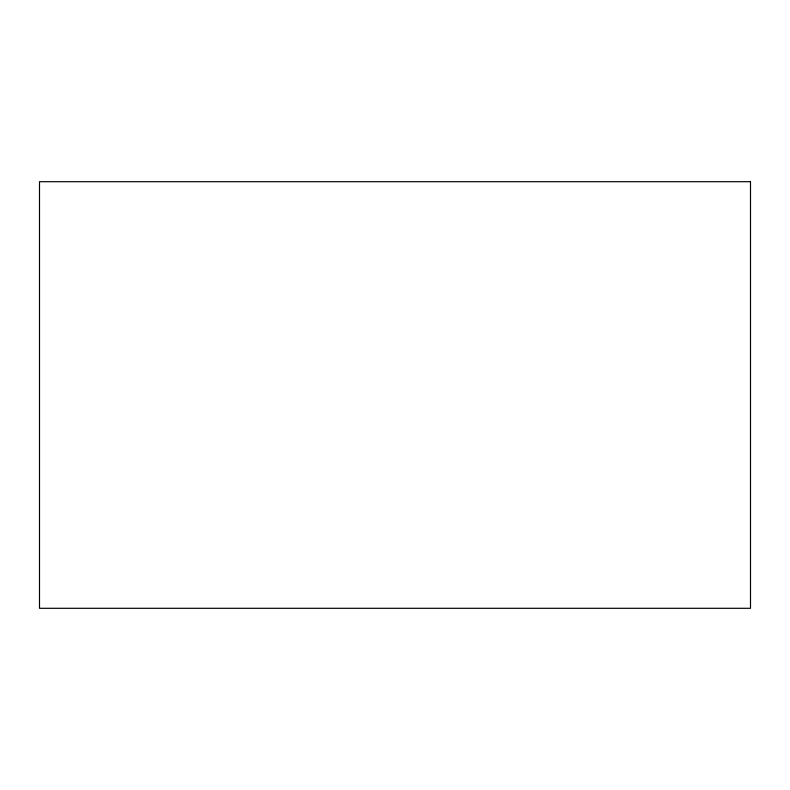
<?xml version="1.0" encoding="UTF-8"?>
<svg xmlns="http://www.w3.org/2000/svg" width="790" height="790" viewBox="0 0 790 790"><rect width="100%" height="100%" fill="white"/><g stroke="black" fill="none" stroke-linecap="round" stroke-linejoin="round"><path stroke-width="1.19" d="M750.5 181.7L39.5 181.7L39.5 608.3L750.5 608.3L750.5 181.7"/></g></svg>
